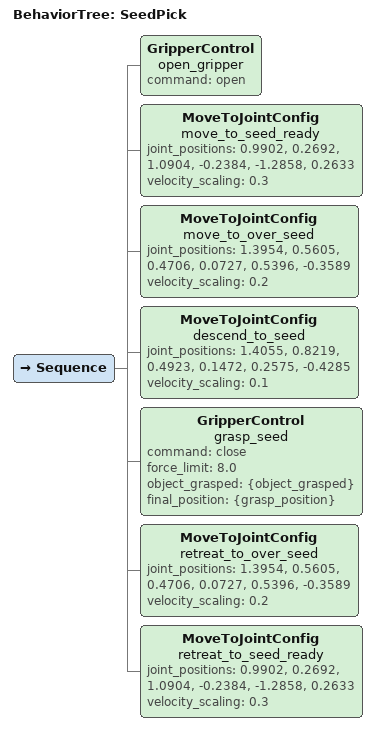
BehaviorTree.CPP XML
<root BTCPP_format="4" main_tree_to_execute="SeedPick">
  <BehaviorTree ID="SeedPick">
    <Sequence>
      <!-- Approach: seed ready → over seed → grasp position -->
      <GripperControl name="open_gripper" command="open"/>

      <MoveToJointConfig name="move_to_seed_ready"
                         joint_positions="0.9902, 0.2692, 1.0904, -0.2384, -1.2858, 0.2633"
                         velocity_scaling="0.3"/>

      <MoveToJointConfig name="move_to_over_seed"
                         joint_positions="1.3954, 0.5605, 0.4706, 0.0727, 0.5396, -0.3589"
                         velocity_scaling="0.2"/>

      <MoveToJointConfig name="descend_to_seed"
                         joint_positions="1.4055, 0.8219, 0.4923, 0.1472, 0.2575, -0.4285"
                         velocity_scaling="0.1"/>

      <!-- Grasp -->
      <GripperControl name="grasp_seed" command="close" force_limit="8.0"
                      object_grasped="{object_grasped}" final_position="{grasp_position}"/>

      <!-- Retreat: reverse through positions -->
      <MoveToJointConfig name="retreat_to_over_seed"
                         joint_positions="1.3954, 0.5605, 0.4706, 0.0727, 0.5396, -0.3589"
                         velocity_scaling="0.2"/>

      <MoveToJointConfig name="retreat_to_seed_ready"
                         joint_positions="0.9902, 0.2692, 1.0904, -0.2384, -1.2858, 0.2633"
                         velocity_scaling="0.3"/>
    </Sequence>
  </BehaviorTree>
</root>
